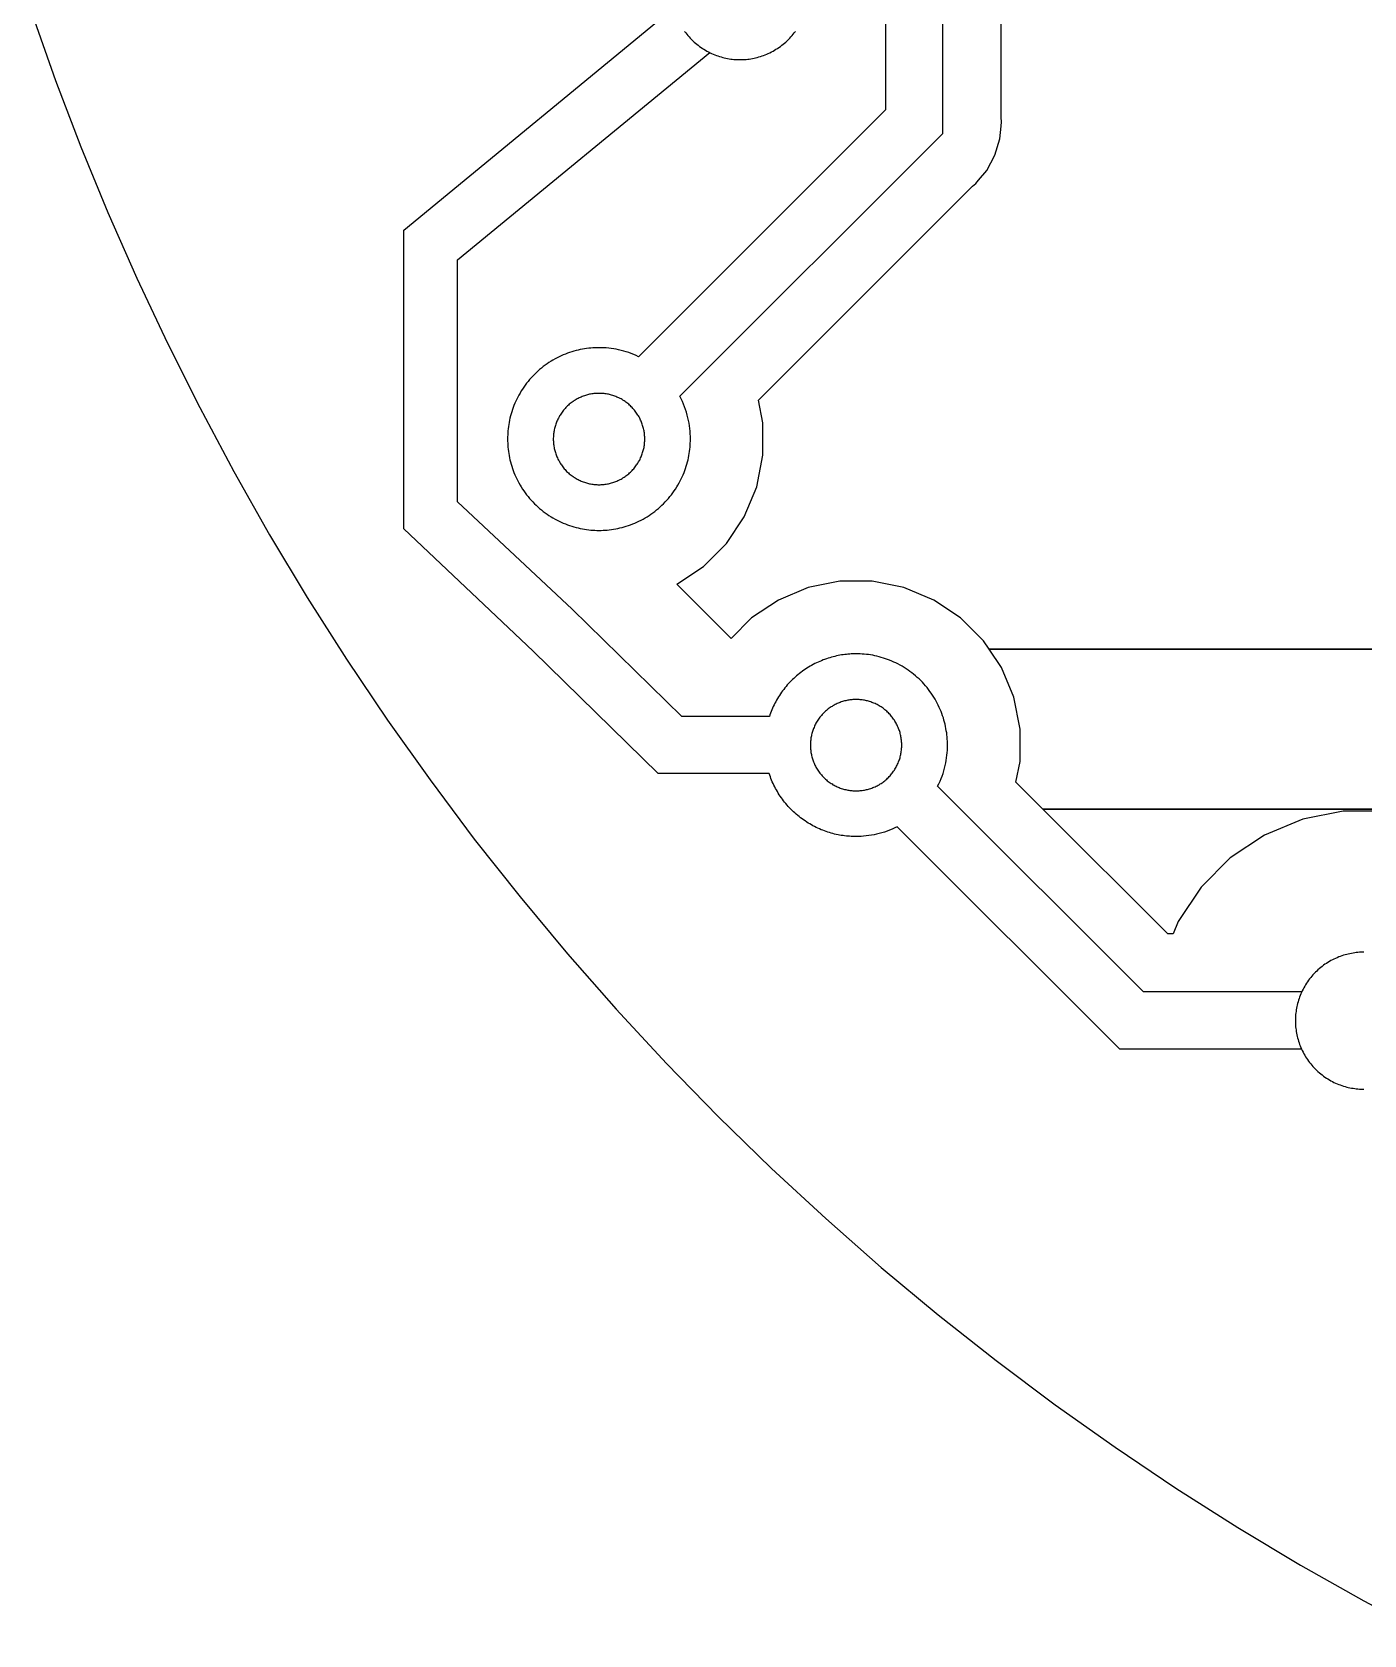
# Model space of a CAD drawing. Header units: millimetres. Extents: x 94211.7 to 94261.9, y -94261.9 to -94211.7.
# Drawn here: x 94213.08 to 94224.73, y -94259.06 to -94245.02 of the extents above; entities that cross this region are included whole.
import ezdxf

# ---------------------------------------------------------------- set-up
doc = ezdxf.new("R2010")
doc.units = ezdxf.units.MM
for name, color, linetype, true_color in [('Copper Layer', 30, 'Continuous', 0xff7f00), ('Drill holes', 5, 'Continuous', 0x0000ff), ('Outer Cut', 2, 'Continuous', 0xffff00)]:
    doc.layers.add(name, color=color, linetype=linetype, true_color=true_color)

msp = doc.modelspace()

# ---------------------------------------------------------------- linework, layer by layer
at = {"layer": 'Copper Layer'}
for points in [[(94224.226, -94217.918), (94216.04, -94226.104), (94216.04, -94238.793), (94220.549, -94243.303), (94220.549, -94245.699), (94218.387, -94247.861)], [(94218.747, -94248.208), (94221.049, -94245.906), (94221.049, -94243.096), (94216.54, -94238.586), (94216.54, -94226.311), (94224.433, -94218.418)], [(94221.559, -94245.767), (94221.559, -94242.79)], [(94216.333, -94249.369), (94216.333, -94246.752), (94218.693, -94244.81)], [(94216.803, -94249.132), (94216.803, -94247.013), (94219.009, -94245.197)], [(94221.548, -94245.953), (94221.559, -94245.842)], [(94221.563, -94245.804), (94221.559, -94245.767)], [(94221.559, -94245.842), (94221.563, -94245.804)], [(94221.505, -94246.097), (94221.548, -94245.953)], [(94221.434, -94246.229), (94221.505, -94246.097)], [(94221.363, -94246.315), (94221.434, -94246.229)], [(94219.436, -94248.242), (94221.31, -94246.368)], [(94221.31, -94246.368), (94221.339, -94246.344)], [(94221.339, -94246.344), (94221.363, -94246.315)], [(94218.387, -94247.861), (94218.365, -94247.851), (94218.344, -94247.842), (94218.322, -94247.833), (94218.3, -94247.825), (94218.278, -94247.818), (94218.256, -94247.812), (94218.234, -94247.806), (94218.212, -94247.801), (94218.19, -94247.796), (94218.169, -94247.792), (94218.147, -94247.789), (94218.125, -94247.786), (94218.104, -94247.784), (94218.082, -94247.783), (94218.061, -94247.782), (94218.04, -94247.782), (94218.022, -94247.782), (94218.005, -94247.783), (94217.987, -94247.784), (94217.968, -94247.785), (94217.95, -94247.787), (94217.932, -94247.789), (94217.913, -94247.792), (94217.895, -94247.795), (94217.876, -94247.799), (94217.857, -94247.803), (94217.839, -94247.808), (94217.82, -94247.813), (94217.801, -94247.818), (94217.783, -94247.824), (94217.764, -94247.831), (94217.746, -94247.838), (94217.727, -94247.846), (94217.709, -94247.854), (94217.691, -94247.862), (94217.673, -94247.871), (94217.655, -94247.881), (94217.637, -94247.891), (94217.62, -94247.901), (94217.602, -94247.912), (94217.585, -94247.924), (94217.569, -94247.936), (94217.552, -94247.948), (94217.536, -94247.961), (94217.52, -94247.974), (94217.505, -94247.988), (94217.489, -94248.002), (94217.475, -94248.016), (94217.46, -94248.031), (94217.446, -94248.046), (94217.432, -94248.062), (94217.419, -94248.078), (94217.406, -94248.094), (94217.394, -94248.11), (94217.382, -94248.127), (94217.371, -94248.144), (94217.36, -94248.161), (94217.349, -94248.179), (94217.339, -94248.197), (94217.33, -94248.214), (94217.321, -94248.232), (94217.312, -94248.251), (94217.304, -94248.269), (94217.296, -94248.287), (94217.289, -94248.306), (94217.283, -94248.324), (94217.277, -94248.343), (94217.271, -94248.362), (94217.266, -94248.38), (94217.261, -94248.399), (94217.257, -94248.418), (94217.254, -94248.436), (94217.25, -94248.455), (94217.248, -94248.473), (94217.245, -94248.492), (94217.243, -94248.51), (94217.242, -94248.528), (94217.241, -94248.546), (94217.24, -94248.564), (94217.24, -94248.582), (94217.24, -94248.6), (94217.241, -94248.618), (94217.242, -94248.636), (94217.243, -94248.654), (94217.245, -94248.672), (94217.248, -94248.69), (94217.25, -94248.709), (94217.254, -94248.727), (94217.257, -94248.746), (94217.261, -94248.765), (94217.266, -94248.783), (94217.271, -94248.802), (94217.277, -94248.821), (94217.283, -94248.839), (94217.289, -94248.858), (94217.296, -94248.876), (94217.304, -94248.895), (94217.312, -94248.913), (94217.321, -94248.931), (94217.33, -94248.949), (94217.339, -94248.967), (94217.349, -94248.985), (94217.36, -94249.002), (94217.371, -94249.02), (94217.382, -94249.037), (94217.394, -94249.053), (94217.406, -94249.07), (94217.419, -94249.086), (94217.432, -94249.102), (94217.446, -94249.117), (94217.46, -94249.133), (94217.475, -94249.148), (94217.489, -94249.162), (94217.505, -94249.176), (94217.52, -94249.19), (94217.536, -94249.203), (94217.552, -94249.216), (94217.569, -94249.228), (94217.585, -94249.24), (94217.602, -94249.251), (94217.62, -94249.262), (94217.637, -94249.273), (94217.655, -94249.283), (94217.673, -94249.292), (94217.691, -94249.302), (94217.709, -94249.31), (94217.727, -94249.318), (94217.746, -94249.326), (94217.764, -94249.333), (94217.783, -94249.339), (94217.801, -94249.345), (94217.82, -94249.351), (94217.839, -94249.356), (94217.857, -94249.361), (94217.876, -94249.365), (94217.895, -94249.368), (94217.913, -94249.372), (94217.932, -94249.374), (94217.95, -94249.377), (94217.968, -94249.379), (94217.987, -94249.38), (94218.005, -94249.381), (94218.022, -94249.382), (94218.04, -94249.382), (94218.058, -94249.382), (94218.076, -94249.381), (94218.094, -94249.38), (94218.112, -94249.379), (94218.13, -94249.377), (94218.149, -94249.374), (94218.167, -94249.372), (94218.186, -94249.368), (94218.204, -94249.365), (94218.223, -94249.361), (94218.242, -94249.356), (94218.26, -94249.351), (94218.279, -94249.345), (94218.298, -94249.339), (94218.316, -94249.333), (94218.335, -94249.326), (94218.353, -94249.318), (94218.371, -94249.31), (94218.39, -94249.302), (94218.408, -94249.292), (94218.426, -94249.283), (94218.443, -94249.273), (94218.461, -94249.262), (94218.478, -94249.251), (94218.495, -94249.24), (94218.512, -94249.228), (94218.528, -94249.216), (94218.544, -94249.203), (94218.56, -94249.19), (94218.576, -94249.176), (94218.591, -94249.162), (94218.606, -94249.148), (94218.62, -94249.133), (94218.634, -94249.117), (94218.648, -94249.102), (94218.661, -94249.086), (94218.674, -94249.07), (94218.686, -94249.053), (94218.698, -94249.037), (94218.71, -94249.02), (94218.721, -94249.002), (94218.731, -94248.985), (94218.741, -94248.967), (94218.751, -94248.949), (94218.76, -94248.931), (94218.768, -94248.913), (94218.776, -94248.895), (94218.784, -94248.876), (94218.791, -94248.858), (94218.798, -94248.839), (94218.804, -94248.821), (94218.809, -94248.802), (94218.814, -94248.783), (94218.819, -94248.765), (94218.823, -94248.746), (94218.827, -94248.727), (94218.83, -94248.709), (94218.833, -94248.69), (94218.835, -94248.672), (94218.837, -94248.654), (94218.838, -94248.636), (94218.839, -94248.618), (94218.84, -94248.6), (94218.84, -94248.582), (94218.84, -94248.559), (94218.839, -94248.536), (94218.837, -94248.513), (94218.835, -94248.49), (94218.832, -94248.466), (94218.828, -94248.443), (94218.824, -94248.419), (94218.818, -94248.396), (94218.812, -94248.372), (94218.805, -94248.348), (94218.798, -94248.324), (94218.789, -94248.301), (94218.78, -94248.277), (94218.77, -94248.254), (94218.759, -94248.231), (94218.747, -94248.208)], [(94219.475, -94248.441), (94219.436, -94248.242)], [(94219.475, -94248.723), (94219.475, -94248.441)], [(94219.42, -94249), (94219.475, -94248.723)], [(94219.312, -94249.262), (94219.42, -94249)], [(94218.764, -94251.011), (94217.804, -94250.072), (94216.803, -94249.132)], [(94218.557, -94251.511), (94217.465, -94250.44), (94216.333, -94249.369)], [(94219.155, -94249.497), (94219.312, -94249.262)], [(94218.955, -94249.697), (94219.155, -94249.497)], [(94218.721, -94249.853), (94218.955, -94249.697)], [(94219.196, -94250.328), (94218.721, -94249.853)], [(94219.871, -94249.883), (94219.61, -94249.992)], [(94220.149, -94249.828), (94219.871, -94249.883)], [(94220.431, -94249.828), (94220.149, -94249.828)], [(94220.709, -94249.883), (94220.431, -94249.828)], [(94220.97, -94249.992), (94220.709, -94249.883)], [(94219.61, -94249.992), (94219.375, -94250.149)], [(94221.205, -94250.149), (94220.97, -94249.992)], [(94219.375, -94250.149), (94219.196, -94250.328)], [(94221.405, -94250.348), (94221.205, -94250.149)], [(94221.454, -94250.422), (94221.405, -94250.348)], [(94221.004, -94251.623), (94221.015, -94251.601), (94221.025, -94251.579), (94221.034, -94251.556), (94221.043, -94251.534), (94221.051, -94251.511), (94221.058, -94251.488), (94221.064, -94251.465), (94221.07, -94251.442), (94221.075, -94251.419), (94221.079, -94251.397), (94221.082, -94251.374), (94221.085, -94251.351), (94221.087, -94251.329), (94221.089, -94251.307), (94221.09, -94251.285), (94221.09, -94251.263), (94221.09, -94251.245), (94221.089, -94251.227), (94221.088, -94251.209), (94221.087, -94251.191), (94221.085, -94251.173), (94221.083, -94251.155), (94221.08, -94251.136), (94221.077, -94251.117), (94221.073, -94251.099), (94221.069, -94251.08), (94221.064, -94251.062), (94221.059, -94251.043), (94221.054, -94251.024), (94221.047, -94251.006), (94221.041, -94250.987), (94221.034, -94250.969), (94221.026, -94250.95), (94221.018, -94250.932), (94221.01, -94250.914), (94221.001, -94250.896), (94220.991, -94250.878), (94220.981, -94250.86), (94220.971, -94250.843), (94220.96, -94250.825), (94220.948, -94250.808), (94220.936, -94250.792), (94220.924, -94250.775), (94220.911, -94250.759), (94220.898, -94250.743), (94220.884, -94250.727), (94220.87, -94250.712), (94220.856, -94250.697), (94220.841, -94250.683), (94220.826, -94250.669), (94220.81, -94250.655), (94220.794, -94250.642), (94220.778, -94250.629), (94220.762, -94250.617), (94220.745, -94250.605), (94220.728, -94250.593), (94220.71, -94250.582), (94220.693, -94250.572), (94220.675, -94250.562), (94220.657, -94250.552), (94220.639, -94250.543), (94220.621, -94250.535), (94220.603, -94250.527), (94220.584, -94250.519), (94220.566, -94250.512), (94220.547, -94250.506), (94220.529, -94250.5), (94220.51, -94250.494), (94220.491, -94250.489), (94220.473, -94250.484), (94220.454, -94250.48), (94220.436, -94250.476), (94220.417, -94250.473), (94220.399, -94250.47), (94220.38, -94250.468), (94220.362, -94250.466), (94220.344, -94250.465), (94220.326, -94250.464), (94220.308, -94250.463), (94220.29, -94250.463), (94220.276, -94250.463), (94220.262, -94250.464), (94220.248, -94250.464), (94220.234, -94250.465), (94220.219, -94250.466), (94220.205, -94250.468), (94220.191, -94250.469), (94220.176, -94250.471), (94220.162, -94250.473), (94220.147, -94250.476), (94220.132, -94250.479), (94220.118, -94250.482), (94220.103, -94250.485), (94220.089, -94250.489), (94220.074, -94250.493), (94220.059, -94250.497), (94220.045, -94250.502), (94220.03, -94250.507), (94220.015, -94250.512), (94220.001, -94250.517), (94219.986, -94250.523), (94219.972, -94250.529), (94219.957, -94250.535), (94219.943, -94250.542), (94219.929, -94250.549), (94219.915, -94250.556), (94219.901, -94250.564), (94219.887, -94250.572), (94219.873, -94250.58), (94219.86, -94250.589), (94219.846, -94250.598), (94219.833, -94250.607), (94219.82, -94250.616), (94219.807, -94250.626), (94219.794, -94250.636), (94219.781, -94250.646), (94219.769, -94250.656), (94219.757, -94250.667), (94219.745, -94250.678), (94219.733, -94250.689), (94219.721, -94250.701), (94219.71, -94250.712), (94219.699, -94250.724), (94219.688, -94250.736), (94219.677, -94250.749), (94219.667, -94250.761), (94219.657, -94250.774), (94219.647, -94250.787), (94219.638, -94250.8), (94219.629, -94250.813), (94219.62, -94250.827), (94219.611, -94250.84), (94219.603, -94250.854), (94219.595, -94250.868), (94219.587, -94250.882), (94219.579, -94250.896), (94219.572, -94250.91), (94219.565, -94250.924), (94219.559, -94250.938), (94219.553, -94250.953), (94219.547, -94250.967), (94219.541, -94250.982), (94219.536, -94250.996), (94219.531, -94251.011)], [(94221.562, -94250.583), (94221.454, -94250.422)], [(94221.454, -94250.422), (94228.455, -94250.422)], [(94228.455, -94250.422), (94221.454, -94250.422)], [(94221.67, -94250.844), (94221.562, -94250.583)], [(94221.725, -94251.122), (94221.67, -94250.844)], [(94219.531, -94251.011), (94218.764, -94251.011)], [(94221.725, -94251.405), (94221.725, -94251.122)], [(94221.689, -94251.587), (94221.725, -94251.405)], [(94219.529, -94251.511), (94218.557, -94251.511)], [(94220.651, -94251.977), (94220.629, -94251.988), (94220.606, -94251.998), (94220.584, -94252.007), (94220.561, -94252.016), (94220.538, -94252.024), (94220.515, -94252.031), (94220.492, -94252.037), (94220.469, -94252.043), (94220.447, -94252.048), (94220.424, -94252.052), (94220.401, -94252.055), (94220.378, -94252.058), (94220.356, -94252.06), (94220.334, -94252.062), (94220.312, -94252.063), (94220.29, -94252.063), (94220.276, -94252.063), (94220.262, -94252.063), (94220.248, -94252.062), (94220.233, -94252.061), (94220.219, -94252.06), (94220.205, -94252.059), (94220.19, -94252.057), (94220.176, -94252.055), (94220.161, -94252.053), (94220.146, -94252.05), (94220.132, -94252.047), (94220.117, -94252.044), (94220.102, -94252.041), (94220.088, -94252.037), (94220.073, -94252.033), (94220.058, -94252.029), (94220.043, -94252.024), (94220.029, -94252.019), (94220.014, -94252.014), (94220, -94252.008), (94219.985, -94252.003), (94219.97, -94251.996), (94219.956, -94251.99), (94219.942, -94251.983), (94219.927, -94251.976), (94219.913, -94251.969), (94219.899, -94251.961), (94219.885, -94251.953), (94219.871, -94251.945), (94219.858, -94251.936), (94219.844, -94251.927), (94219.831, -94251.918), (94219.818, -94251.909), (94219.805, -94251.899), (94219.792, -94251.889), (94219.779, -94251.879), (94219.767, -94251.868), (94219.755, -94251.857), (94219.742, -94251.846), (94219.731, -94251.835), (94219.719, -94251.824), (94219.708, -94251.812), (94219.697, -94251.8), (94219.686, -94251.788), (94219.675, -94251.775), (94219.665, -94251.762), (94219.655, -94251.75), (94219.645, -94251.737), (94219.636, -94251.723), (94219.627, -94251.71), (94219.618, -94251.697), (94219.609, -94251.683), (94219.601, -94251.669), (94219.593, -94251.655), (94219.585, -94251.641), (94219.578, -94251.627), (94219.57, -94251.613), (94219.564, -94251.598), (94219.557, -94251.584), (94219.551, -94251.57), (94219.545, -94251.555), (94219.54, -94251.54), (94219.534, -94251.526), (94219.529, -94251.511)], [(94221.924, -94251.822), (94221.689, -94251.587)], [(94224.191, -94253.424), (94222.805, -94253.424), (94221.004, -94251.623)], [(94223.018, -94252.916), (94221.924, -94251.822)], [(94221.924, -94251.822), (94227.681, -94251.822)], [(94227.681, -94251.822), (94221.924, -94251.822)], [(94224.554, -94251.841), (94224.2, -94251.912)], [(94224.916, -94251.841), (94224.554, -94251.841)], [(94224.189, -94253.924), (94222.598, -94253.924), (94220.651, -94251.977)], [(94224.2, -94251.912), (94223.866, -94252.05)], [(94223.866, -94252.05), (94223.565, -94252.251)], [(94223.565, -94252.251), (94223.31, -94252.506)], [(94223.31, -94252.506), (94223.109, -94252.807)], [(94223.109, -94252.807), (94223.064, -94252.916)], [(94223.064, -94252.916), (94223.018, -94252.916)]]:
    msp.add_lwpolyline(points, dxfattribs=at)
at = {"layer": 'Drill holes'}
for points in [[(94218.789, -94245.013), (94218.799, -94245.025), (94218.808, -94245.037), (94218.818, -94245.049), (94218.828, -94245.061), (94218.839, -94245.072), (94218.85, -94245.083), (94218.861, -94245.094), (94218.872, -94245.105), (94218.884, -94245.115), (94218.896, -94245.125), (94218.908, -94245.134), (94218.92, -94245.144), (94218.933, -94245.153), (94218.946, -94245.161), (94218.959, -94245.169), (94218.972, -94245.177), (94218.985, -94245.185), (94218.998, -94245.192), (94219.012, -94245.199), (94219.026, -94245.205), (94219.039, -94245.211), (94219.053, -94245.217), (94219.067, -94245.222), (94219.081, -94245.227), (94219.095, -94245.232), (94219.109, -94245.236), (94219.123, -94245.24), (94219.137, -94245.243), (94219.151, -94245.246), (94219.165, -94245.249), (94219.179, -94245.251), (94219.193, -94245.254), (94219.206, -94245.255), (94219.22, -94245.257), (94219.234, -94245.258), (94219.247, -94245.258), (94219.261, -94245.259), (94219.274, -94245.259), (94219.287, -94245.259), (94219.301, -94245.258), (94219.314, -94245.258), (94219.328, -94245.257), (94219.342, -94245.255), (94219.355, -94245.254), (94219.369, -94245.251), (94219.383, -94245.249), (94219.397, -94245.246), (94219.411, -94245.243), (94219.425, -94245.24), (94219.439, -94245.236), (94219.453, -94245.232), (94219.467, -94245.227), (94219.481, -94245.222), (94219.495, -94245.217), (94219.509, -94245.211), (94219.522, -94245.205), (94219.536, -94245.199), (94219.55, -94245.192), (94219.563, -94245.185), (94219.576, -94245.177), (94219.589, -94245.169), (94219.602, -94245.161), (94219.615, -94245.153), (94219.628, -94245.144), (94219.64, -94245.134), (94219.652, -94245.125), (94219.664, -94245.115), (94219.676, -94245.105), (94219.687, -94245.094), (94219.698, -94245.083), (94219.709, -94245.072), (94219.72, -94245.061), (94219.73, -94245.049), (94219.74, -94245.037), (94219.749, -94245.025), (94219.759, -94245.013)], [(94224.735, -94253.076), (94224.722, -94253.076), (94224.708, -94253.077), (94224.695, -94253.077), (94224.681, -94253.078), (94224.667, -94253.08), (94224.654, -94253.082), (94224.64, -94253.084), (94224.626, -94253.086), (94224.612, -94253.089), (94224.598, -94253.092), (94224.584, -94253.095), (94224.57, -94253.099), (94224.556, -94253.103), (94224.542, -94253.108), (94224.528, -94253.113), (94224.514, -94253.118), (94224.5, -94253.124), (94224.487, -94253.13), (94224.473, -94253.136), (94224.459, -94253.143), (94224.446, -94253.15), (94224.433, -94253.158), (94224.42, -94253.166), (94224.407, -94253.174), (94224.394, -94253.182), (94224.381, -94253.191), (94224.369, -94253.201), (94224.357, -94253.21), (94224.345, -94253.22), (94224.333, -94253.23), (94224.322, -94253.241), (94224.311, -94253.252), (94224.3, -94253.263), (94224.289, -94253.274), (94224.279, -94253.286), (94224.269, -94253.298), (94224.26, -94253.31), (94224.25, -94253.322), (94224.241, -94253.335), (94224.233, -94253.348), (94224.225, -94253.361), (94224.217, -94253.374), (94224.209, -94253.387), (94224.202, -94253.4), (94224.195, -94253.414), (94224.189, -94253.428), (94224.183, -94253.441), (94224.177, -94253.455), (94224.172, -94253.469), (94224.167, -94253.483), (94224.162, -94253.497), (94224.158, -94253.511), (94224.154, -94253.525), (94224.151, -94253.539), (94224.148, -94253.553), (94224.145, -94253.567), (94224.143, -94253.581), (94224.141, -94253.595), (94224.139, -94253.608), (94224.137, -94253.622), (94224.136, -94253.636), (94224.136, -94253.649), (94224.135, -94253.663), (94224.135, -94253.676), (94224.135, -94253.689), (94224.136, -94253.703), (94224.136, -94253.716), (94224.137, -94253.73), (94224.139, -94253.744), (94224.141, -94253.757), (94224.143, -94253.771), (94224.145, -94253.785), (94224.148, -94253.799), (94224.151, -94253.813), (94224.154, -94253.827), (94224.158, -94253.841), (94224.162, -94253.855), (94224.167, -94253.869), (94224.172, -94253.883), (94224.177, -94253.897), (94224.183, -94253.911), (94224.189, -94253.924), (94224.195, -94253.938), (94224.202, -94253.952), (94224.209, -94253.965), (94224.217, -94253.978), (94224.225, -94253.991), (94224.233, -94254.004), (94224.241, -94254.017), (94224.25, -94254.03), (94224.26, -94254.042), (94224.269, -94254.054), (94224.279, -94254.066), (94224.289, -94254.078), (94224.3, -94254.089), (94224.311, -94254.1), (94224.322, -94254.111), (94224.333, -94254.122), (94224.345, -94254.132), (94224.357, -94254.142), (94224.369, -94254.151), (94224.381, -94254.161), (94224.394, -94254.17), (94224.407, -94254.178), (94224.42, -94254.186), (94224.433, -94254.194), (94224.446, -94254.202), (94224.459, -94254.209), (94224.473, -94254.216), (94224.487, -94254.222), (94224.5, -94254.228), (94224.514, -94254.234), (94224.528, -94254.239), (94224.542, -94254.244), (94224.556, -94254.249), (94224.57, -94254.253), (94224.584, -94254.257), (94224.598, -94254.26), (94224.612, -94254.263), (94224.626, -94254.266), (94224.64, -94254.268), (94224.654, -94254.271), (94224.667, -94254.272), (94224.681, -94254.274), (94224.695, -94254.275), (94224.708, -94254.275), (94224.722, -94254.276), (94224.735, -94254.276)]]:
    msp.add_lwpolyline(points, dxfattribs=at)
for points in [[(94218.44, -94248.582), (94218.44, -94248.573), (94218.44, -94248.564), (94218.439, -94248.555), (94218.439, -94248.546), (94218.438, -94248.537), (94218.437, -94248.528), (94218.435, -94248.518), (94218.434, -94248.509), (94218.432, -94248.5), (94218.43, -94248.49), (94218.427, -94248.481), (94218.425, -94248.472), (94218.422, -94248.462), (94218.419, -94248.453), (94218.416, -94248.444), (94218.412, -94248.435), (94218.408, -94248.425), (94218.404, -94248.416), (94218.4, -94248.407), (94218.396, -94248.398), (94218.391, -94248.389), (94218.386, -94248.38), (94218.381, -94248.372), (94218.375, -94248.363), (94218.369, -94248.354), (94218.363, -94248.346), (94218.357, -94248.338), (94218.351, -94248.33), (94218.344, -94248.322), (94218.337, -94248.314), (94218.33, -94248.306), (94218.323, -94248.299), (94218.316, -94248.292), (94218.308, -94248.285), (94218.3, -94248.278), (94218.292, -94248.271), (94218.284, -94248.265), (94218.276, -94248.259), (94218.268, -94248.253), (94218.259, -94248.247), (94218.25, -94248.242), (94218.242, -94248.236), (94218.233, -94248.231), (94218.224, -94248.227), (94218.215, -94248.222), (94218.206, -94248.218), (94218.197, -94248.214), (94218.187, -94248.21), (94218.178, -94248.206), (94218.169, -94248.203), (94218.16, -94248.2), (94218.15, -94248.197), (94218.141, -94248.195), (94218.132, -94248.192), (94218.122, -94248.19), (94218.113, -94248.189), (94218.104, -94248.187), (94218.094, -94248.186), (94218.085, -94248.184), (94218.076, -94248.183), (94218.067, -94248.183), (94218.058, -94248.182), (94218.049, -94248.182), (94218.04, -94248.182), (94218.031, -94248.182), (94218.022, -94248.182), (94218.013, -94248.183), (94218.004, -94248.183), (94217.995, -94248.184), (94217.986, -94248.186), (94217.977, -94248.187), (94217.967, -94248.189), (94217.958, -94248.19), (94217.949, -94248.192), (94217.939, -94248.195), (94217.93, -94248.197), (94217.921, -94248.2), (94217.912, -94248.203), (94217.902, -94248.206), (94217.893, -94248.21), (94217.884, -94248.214), (94217.875, -94248.218), (94217.866, -94248.222), (94217.857, -94248.227), (94217.848, -94248.231), (94217.839, -94248.236), (94217.83, -94248.242), (94217.821, -94248.247), (94217.813, -94248.253), (94217.804, -94248.259), (94217.796, -94248.265), (94217.788, -94248.271), (94217.78, -94248.278), (94217.772, -94248.285), (94217.765, -94248.292), (94217.757, -94248.299), (94217.75, -94248.306), (94217.743, -94248.314), (94217.736, -94248.322), (94217.73, -94248.33), (94217.723, -94248.338), (94217.717, -94248.346), (94217.711, -94248.354), (94217.705, -94248.363), (94217.7, -94248.372), (94217.695, -94248.38), (94217.69, -94248.389), (94217.685, -94248.398), (94217.68, -94248.407), (94217.676, -94248.416), (94217.672, -94248.425), (94217.668, -94248.435), (94217.665, -94248.444), (94217.661, -94248.453), (94217.658, -94248.462), (94217.656, -94248.472), (94217.653, -94248.481), (94217.651, -94248.49), (94217.649, -94248.5), (94217.647, -94248.509), (94217.645, -94248.518), (94217.644, -94248.528), (94217.643, -94248.537), (94217.642, -94248.546), (94217.641, -94248.555), (94217.641, -94248.564), (94217.64, -94248.573), (94217.64, -94248.582), (94217.64, -94248.591), (94217.641, -94248.6), (94217.641, -94248.609), (94217.642, -94248.618), (94217.643, -94248.627), (94217.644, -94248.636), (94217.645, -94248.645), (94217.647, -94248.655), (94217.649, -94248.664), (94217.651, -94248.673), (94217.653, -94248.683), (94217.656, -94248.692), (94217.658, -94248.701), (94217.661, -94248.711), (94217.665, -94248.72), (94217.668, -94248.729), (94217.672, -94248.738), (94217.676, -94248.747), (94217.68, -94248.757), (94217.685, -94248.766), (94217.69, -94248.774), (94217.695, -94248.783), (94217.7, -94248.792), (94217.705, -94248.801), (94217.711, -94248.809), (94217.717, -94248.818), (94217.723, -94248.826), (94217.73, -94248.834), (94217.736, -94248.842), (94217.743, -94248.85), (94217.75, -94248.857), (94217.757, -94248.865), (94217.765, -94248.872), (94217.772, -94248.879), (94217.78, -94248.886), (94217.788, -94248.892), (94217.796, -94248.899), (94217.804, -94248.905), (94217.813, -94248.911), (94217.821, -94248.917), (94217.83, -94248.922), (94217.839, -94248.927), (94217.848, -94248.932), (94217.857, -94248.937), (94217.866, -94248.942), (94217.875, -94248.946), (94217.884, -94248.95), (94217.893, -94248.954), (94217.902, -94248.957), (94217.912, -94248.961), (94217.921, -94248.964), (94217.93, -94248.966), (94217.939, -94248.969), (94217.949, -94248.971), (94217.958, -94248.973), (94217.967, -94248.975), (94217.977, -94248.977), (94217.986, -94248.978), (94217.995, -94248.979), (94218.004, -94248.98), (94218.013, -94248.981), (94218.022, -94248.981), (94218.031, -94248.982), (94218.04, -94248.982), (94218.049, -94248.982), (94218.058, -94248.981), (94218.067, -94248.981), (94218.076, -94248.98), (94218.085, -94248.979), (94218.094, -94248.978), (94218.104, -94248.977), (94218.113, -94248.975), (94218.122, -94248.973), (94218.132, -94248.971), (94218.141, -94248.969), (94218.15, -94248.966), (94218.16, -94248.964), (94218.169, -94248.961), (94218.178, -94248.957), (94218.187, -94248.954), (94218.197, -94248.95), (94218.206, -94248.946), (94218.215, -94248.942), (94218.224, -94248.937), (94218.233, -94248.932), (94218.242, -94248.927), (94218.25, -94248.922), (94218.259, -94248.917), (94218.268, -94248.911), (94218.276, -94248.905), (94218.284, -94248.899), (94218.292, -94248.892), (94218.3, -94248.886), (94218.308, -94248.879), (94218.316, -94248.872), (94218.323, -94248.865), (94218.33, -94248.857), (94218.337, -94248.85), (94218.344, -94248.842), (94218.351, -94248.834), (94218.357, -94248.826), (94218.363, -94248.818), (94218.369, -94248.809), (94218.375, -94248.801), (94218.381, -94248.792), (94218.386, -94248.783), (94218.391, -94248.774), (94218.396, -94248.766), (94218.4, -94248.757), (94218.404, -94248.747), (94218.408, -94248.738), (94218.412, -94248.729), (94218.416, -94248.72), (94218.419, -94248.711), (94218.422, -94248.701), (94218.425, -94248.692), (94218.427, -94248.683), (94218.43, -94248.673), (94218.432, -94248.664), (94218.434, -94248.655), (94218.435, -94248.645), (94218.437, -94248.636), (94218.438, -94248.627), (94218.439, -94248.618), (94218.439, -94248.609), (94218.44, -94248.6), (94218.44, -94248.591)], [(94220.69, -94251.263), (94220.69, -94251.254), (94220.69, -94251.245), (94220.689, -94251.236), (94220.688, -94251.227), (94220.687, -94251.218), (94220.686, -94251.209), (94220.685, -94251.2), (94220.683, -94251.19), (94220.681, -94251.181), (94220.679, -94251.172), (94220.677, -94251.162), (94220.675, -94251.153), (94220.672, -94251.144), (94220.669, -94251.134), (94220.665, -94251.125), (94220.662, -94251.116), (94220.658, -94251.107), (94220.654, -94251.097), (94220.65, -94251.088), (94220.645, -94251.079), (94220.641, -94251.07), (94220.636, -94251.062), (94220.63, -94251.053), (94220.625, -94251.044), (94220.619, -94251.036), (94220.613, -94251.027), (94220.607, -94251.019), (94220.601, -94251.011), (94220.594, -94251.003), (94220.587, -94250.995), (94220.58, -94250.988), (94220.573, -94250.98), (94220.565, -94250.973), (94220.558, -94250.966), (94220.55, -94250.959), (94220.542, -94250.953), (94220.534, -94250.946), (94220.526, -94250.94), (94220.517, -94250.934), (94220.509, -94250.928), (94220.5, -94250.923), (94220.492, -94250.918), (94220.483, -94250.913), (94220.474, -94250.908), (94220.465, -94250.903), (94220.456, -94250.899), (94220.446, -94250.895), (94220.437, -94250.891), (94220.428, -94250.888), (94220.419, -94250.884), (94220.409, -94250.881), (94220.4, -94250.879), (94220.391, -94250.876), (94220.381, -94250.874), (94220.372, -94250.872), (94220.363, -94250.87), (94220.354, -94250.868), (94220.344, -94250.867), (94220.335, -94250.866), (94220.326, -94250.865), (94220.317, -94250.864), (94220.308, -94250.863), (94220.299, -94250.863), (94220.29, -94250.863), (94220.281, -94250.863), (94220.272, -94250.863), (94220.263, -94250.864), (94220.254, -94250.865), (94220.245, -94250.866), (94220.236, -94250.867), (94220.226, -94250.868), (94220.217, -94250.87), (94220.208, -94250.872), (94220.199, -94250.874), (94220.189, -94250.876), (94220.18, -94250.879), (94220.171, -94250.881), (94220.161, -94250.884), (94220.152, -94250.888), (94220.143, -94250.891), (94220.134, -94250.895), (94220.124, -94250.899), (94220.115, -94250.903), (94220.106, -94250.908), (94220.097, -94250.913), (94220.088, -94250.918), (94220.08, -94250.923), (94220.071, -94250.928), (94220.063, -94250.934), (94220.054, -94250.94), (94220.046, -94250.946), (94220.038, -94250.953), (94220.03, -94250.959), (94220.022, -94250.966), (94220.015, -94250.973), (94220.007, -94250.98), (94220, -94250.988), (94219.993, -94250.995), (94219.986, -94251.003), (94219.979, -94251.011), (94219.973, -94251.019), (94219.967, -94251.027), (94219.961, -94251.036), (94219.955, -94251.044), (94219.95, -94251.053), (94219.944, -94251.062), (94219.939, -94251.07), (94219.935, -94251.079), (94219.93, -94251.088), (94219.926, -94251.097), (94219.922, -94251.107), (94219.918, -94251.116), (94219.915, -94251.125), (94219.911, -94251.134), (94219.908, -94251.144), (94219.905, -94251.153), (94219.903, -94251.162), (94219.901, -94251.172), (94219.899, -94251.181), (94219.897, -94251.19), (94219.895, -94251.2), (94219.894, -94251.209), (94219.893, -94251.218), (94219.892, -94251.227), (94219.891, -94251.236), (94219.89, -94251.245), (94219.89, -94251.254), (94219.89, -94251.263), (94219.89, -94251.272), (94219.89, -94251.281), (94219.891, -94251.29), (94219.892, -94251.299), (94219.893, -94251.308), (94219.894, -94251.317), (94219.895, -94251.327), (94219.897, -94251.336), (94219.899, -94251.345), (94219.901, -94251.354), (94219.903, -94251.364), (94219.905, -94251.373), (94219.908, -94251.382), (94219.911, -94251.392), (94219.915, -94251.401), (94219.918, -94251.41), (94219.922, -94251.42), (94219.926, -94251.429), (94219.93, -94251.438), (94219.935, -94251.447), (94219.939, -94251.456), (94219.944, -94251.465), (94219.95, -94251.473), (94219.955, -94251.482), (94219.961, -94251.49), (94219.967, -94251.499), (94219.973, -94251.507), (94219.979, -94251.515), (94219.986, -94251.523), (94219.993, -94251.531), (94220, -94251.538), (94220.007, -94251.546), (94220.015, -94251.553), (94220.022, -94251.56), (94220.03, -94251.567), (94220.038, -94251.574), (94220.046, -94251.58), (94220.054, -94251.586), (94220.063, -94251.592), (94220.071, -94251.598), (94220.08, -94251.603), (94220.088, -94251.609), (94220.097, -94251.614), (94220.106, -94251.618), (94220.115, -94251.623), (94220.124, -94251.627), (94220.134, -94251.631), (94220.143, -94251.635), (94220.152, -94251.639), (94220.161, -94251.642), (94220.171, -94251.645), (94220.18, -94251.648), (94220.189, -94251.65), (94220.199, -94251.652), (94220.208, -94251.655), (94220.217, -94251.656), (94220.226, -94251.658), (94220.236, -94251.659), (94220.245, -94251.661), (94220.254, -94251.661), (94220.263, -94251.662), (94220.272, -94251.663), (94220.281, -94251.663), (94220.29, -94251.663), (94220.299, -94251.663), (94220.308, -94251.663), (94220.317, -94251.662), (94220.326, -94251.661), (94220.335, -94251.661), (94220.344, -94251.659), (94220.354, -94251.658), (94220.363, -94251.656), (94220.372, -94251.655), (94220.381, -94251.652), (94220.391, -94251.65), (94220.4, -94251.648), (94220.409, -94251.645), (94220.419, -94251.642), (94220.428, -94251.639), (94220.437, -94251.635), (94220.446, -94251.631), (94220.456, -94251.627), (94220.465, -94251.623), (94220.474, -94251.618), (94220.483, -94251.614), (94220.492, -94251.609), (94220.5, -94251.603), (94220.509, -94251.598), (94220.517, -94251.592), (94220.526, -94251.586), (94220.534, -94251.58), (94220.542, -94251.574), (94220.55, -94251.567), (94220.558, -94251.56), (94220.565, -94251.553), (94220.573, -94251.546), (94220.58, -94251.538), (94220.587, -94251.531), (94220.594, -94251.523), (94220.601, -94251.515), (94220.607, -94251.507), (94220.613, -94251.499), (94220.619, -94251.49), (94220.625, -94251.482), (94220.63, -94251.473), (94220.636, -94251.465), (94220.641, -94251.456), (94220.645, -94251.447), (94220.65, -94251.438), (94220.654, -94251.429), (94220.658, -94251.42), (94220.662, -94251.41), (94220.665, -94251.401), (94220.669, -94251.392), (94220.672, -94251.382), (94220.675, -94251.373), (94220.677, -94251.364), (94220.679, -94251.354), (94220.681, -94251.345), (94220.683, -94251.336), (94220.685, -94251.327), (94220.686, -94251.317), (94220.687, -94251.308), (94220.688, -94251.299), (94220.689, -94251.29), (94220.69, -94251.281), (94220.69, -94251.272)]]:
    msp.add_lwpolyline(points, close=True, dxfattribs=at)
at = {"layer": 'Outer Cut'}
msp.add_lwpolyline([(94213.078, -94244.861), (94213.284, -94245.443), (94213.505, -94246.022), (94213.742, -94246.599), (94213.994, -94247.173), (94214.262, -94247.742), (94214.545, -94248.307), (94214.843, -94248.867), (94215.157, -94249.421), (94215.486, -94249.969), (94215.83, -94250.51), (94216.188, -94251.043), (94216.561, -94251.568), (94216.948, -94252.085), (94217.349, -94252.592), (94217.764, -94253.089), (94218.191, -94253.576), (94218.631, -94254.051), (94219.084, -94254.516), (94219.549, -94254.969), (94220.024, -94255.409), (94220.511, -94255.836), (94221.008, -94256.251), (94221.515, -94256.652), (94222.032, -94257.039), (94222.557, -94257.412), (94223.09, -94257.77), (94223.631, -94258.114), (94224.179, -94258.443), (94224.733, -94258.757), (94225.293, -94259.055)], dxfattribs=at)

doc.saveas('drawing.dxf')
